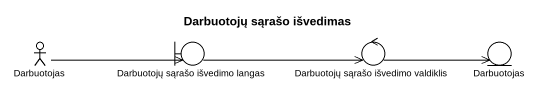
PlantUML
@startuml
title Darbuotojų sąrašo išvedimas
actor Darbuotojas
boundary "Darbuotojų sąrašo išvedimo langas" as Darbuotojų_sąrašo_išvedimo
control "Darbuotojų sąrašo išvedimo valdiklis" as Darbuotojų_sąrašo_išvedimo_2
entity "Darbuotojas" as Darbuotojas_2
Darbuotojas -right-> Darbuotojų_sąrašo_išvedimo
Darbuotojų_sąrašo_išvedimo -right-> Darbuotojų_sąrašo_išvedimo_2
Darbuotojų_sąrašo_išvedimo_2 -right-> Darbuotojas_2
@enduml
